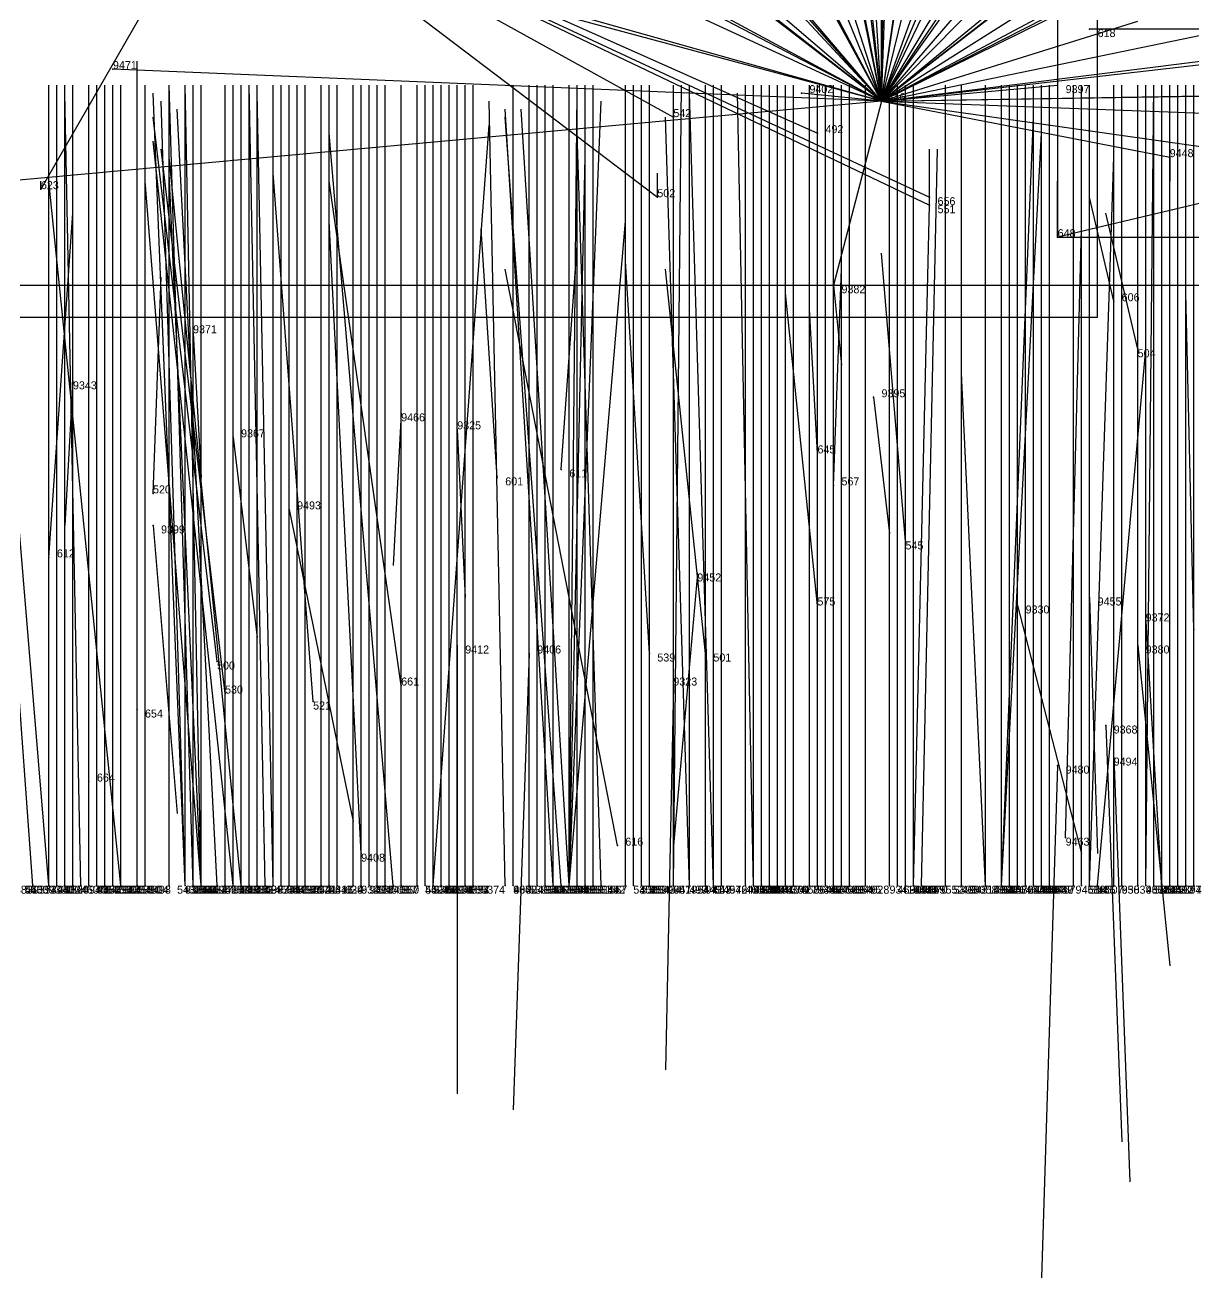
# Model space of a CAD drawing. Extents: x -0.07 to 1.1, y -0.07 to 1.1.
# Drawn here: x 0.587 to 0.733, y -0.049 to 0.1075 of the extents above; entities that cross this region are included whole.
import ezdxf

# ---------------------------------------------------------------- set-up
doc = ezdxf.new("R2010")
doc.units = 0
for name, color, linetype in [('Clients', 3, 'CONTINUOUS'), ('Facilities', 3, 'CONTINUOUS'), ('Facilities_lines', 3, 'CONTINUOUS'), ('Min_max_boxes', 1, 'CONTINUOUS'), ('Normals', 1, 'CONTINUOUS'), ('Source_points', 5, 'CONTINUOUS'), ('Text', 3, 'CONTINUOUS')]:
    doc.layers.add(name, color=color, linetype=linetype)

msp = doc.modelspace()

# ---------------------------------------------------------------- linework, layer by layer
at = {"layer": 'Clients', "color": 5}
for p in [(0.72, 0.107), (0.598, 0.102, 1), (0.684, 0.099, 1), (0.716, 0.1, 1), (0.668, 0.096), (0.686, 0.094), (0.73, 0.091, 1), (0.589, 0.087), (0.666, 0.086), (0.7, 0.086), (0.7, 0.085), (0.716, 0.081), (0.688, 0.075, 1)]:
    msp.add_point(p, dxfattribs=at)
at = {"layer": 'Facilities', "color": 3}
for p in [(0.694, 0.098, 1), (0.723, 0.073), (0.608, 0.069, 1), (0.726, 0.067), (0.593, 0.063, 1), (0.693, 0.061, 1), (0.634, 0.059, 1), (0.641, 0.057, 1), (0.613, 0.056, 1), (0.686, 0.054), (0.654, 0.052), (0.646, 0.051), (0.603, 0.049), (0.688, 0.05), (0.62, 0.047, 1), (0.603, 0.045, 1), (0.697, 0.043), (0.59, 0.041), (0.671, 0.039, 1), (0.72, 0.036, 1), (0.686, 0.035), (0.711, 0.035, 1), (0.727, 0.033, 1), (0.733, 0.032), (0.641, 0.03, 1), (0.726, 0.03, 1), (0.65, 0.029, 1), (0.665, 0.029), (0.672, 0.029), (0.611, 0.028), (0.612, 0.024), (0.634, 0.025), (0.668, 0.025, 1), (0.601, 0.022), (0.623, 0.023), (0.722, 0.02, 1), (0.723, 0.016, 1), (0.716, 0.015, 1), (0.595, 0.013), (0.661, 0.005), (0.717, 0.006, 1), (0.629, 0.004, 1), (0.588, 0, 0.945), (0.59, 0, 0.89), (0.59, 0, 0.986), (0.591, 0, 0.387), (0.591, 0, 0.477), (0.592, 0, 0.486), (0.592, 0, 0.878), (0.593, 0, 0.261), (0.594, 0, 0.925), (0.595, 0, 0.875), (0.596, 0, 0.315), (0.596, 0, 0.67), (0.597, 0, 0.283), (0.597, 0, 0.55), (0.597, 0, 0.903), (0.598, 0, 0.357), (0.598, 0, 0.876), (0.599, 0, 0.691), (0.599, 0, 0.825), (0.599, 0, 0.973), (0.601, 0, 0.704), (0.602, 0, 0.126), (0.602, 0, 0.456), (0.605, 0, 0.591), (0.607, 0, 0.059), (0.607, 0, 0.517), (0.607, 0, 0.925), (0.608, 0, 0.089), (0.608, 0, 0.331), (0.608, 0, 0.512), (0.609, 0), (0.609, 0, 0.081), (0.609, 0, 0.344), (0.609, 0, 0.979), (0.611, 0, 0.045), (0.612, 0, 0.162), (0.612, 0, 0.47), (0.612, 0, 0.84), (0.613, 0, 0.97), (0.613, 0, 0.855), (0.614, 0, 0.005), (0.614, 0, 0.122), (0.614, 0, 0.675), (0.615, 0, 0.6), (0.615, 0, 0.552), (0.616, 0, 0.123), (0.616, 0, 0.59), (0.616, 0, 0.706), (0.617, 0, 0.084), (0.618, 0, 0.082), (0.618, 0, 0.716), (0.619, 0, 0.197), (0.62, 0, 0.265), (0.621, 0, 0.702), (0.622, 0, 0.101), (0.622, 0, 0.108), (0.622, 0, 0.344), (0.622, 0, 0.686), (0.624, 0, 0.404), (0.625, 0, 0.538), (0.625, 0, 0.844), (0.626, 0, 0.248), (0.626, 0, 0.239), (0.628, 0, 0.222), (0.628, 0, 0.91), (0.629, 0, 0.851), (0.63, 0, 0.203), (0.63, 0, 0.822), (0.631, 0, 0.266), (0.632, 0, 0.489), (0.633, 0, 0.024), (0.634, 0, 0.104), (0.636, 0, 0.348), (0.637, 0, 0.241), (0.637, 0, 0.593), (0.637, 0, 0.647), (0.638, 0, 0.689), (0.638, 0, 0.95), (0.639, 0, 0.263), (0.64, 0, 0.35), (0.64, 0, 0.798), (0.641, 0, 0.861), (0.642, 0, 0.356), (0.642, 0, 0.414), (0.642, 0, 0.983), (0.643, 0, 0.549), (0.647, 0, 0.068), (0.648, 0, 0.472), (0.648, 0, 0.814), (0.65, 0, 0.354), (0.65, 0, 0.652), (0.651, 0, 0.502), (0.651, 0, 0.782), (0.652, 0, 0.895), (0.653, 0, 0.071), (0.653, 0, 0.343), (0.653, 0, 0.58), (0.654, 0, 0.037), (0.655, 0, 0.068), (0.655, 0, 0.438), (0.655, 0, 0.987), (0.655, 0, 0.921), (0.655, 0, 0.938), (0.655, 0, 0.965), (0.656, 0, 0.612), (0.657, 0, 0.748), (0.658, 0, 0.127), (0.658, 0, 0.23), (0.658, 0, 0.565), (0.659, 0, 0.033), (0.662, 0, 0.689), (0.663, 0, 0.553), (0.664, 0, 0.429), (0.664, 0, 0.638), (0.665, 0, 0.692), (0.665, 0, 0.598), (0.668, 0, 0.13), (0.668, 0, 0.922), (0.67, 0, 0.042), (0.67, 0, 0.124), (0.67, 0, 0.613), (0.672, 0, 0.878), (0.673, 0, 0.089), (0.673, 0, 0.191), (0.674, 0, 0.195), (0.674, 0, 0.85), (0.677, 0, 0.322), (0.677, 0, 0.583), (0.678, 0, 0.497), (0.678, 0, 0.749), (0.678, 0, 0.934), (0.678, 0, 0.804), (0.679, 0, 0.212), (0.679, 0, 0.52), (0.679, 0, 0.81), (0.68, 0, 0.489), (0.681, 0, 0.852), (0.682, 0, 0.508), (0.683, 0, 0.144), (0.683, 0, 0.408), (0.683, 0, 0.608), (0.685, 0, 0.741), (0.685, 0, 0.821), (0.686, 0, 0.421), (0.686, 0, 0.679), (0.687, 0, 0.363), (0.688, 0, 0.357), (0.688, 0, 0.753), (0.689, 0, 0.484), (0.689, 0, 0.274), (0.69, 0, 0.863), (0.692, 0, 0.298), (0.695, 0, 0.811), (0.696, 0, 0.442), (0.696, 0, 0.267), (0.697, 0, 0.227), (0.697, 0, 0.617), (0.698, 0, 0.196), (0.698, 0, 0.346), (0.698, 0, 0.502), (0.698, 0, 0.518), (0.698, 0, 0.991), (0.698, 0, 0.854), (0.699, 0, 0.044), (0.702, 0, 0.168), (0.702, 0, 0.64), (0.704, 0, 0.255), (0.704, 0, 0.307), (0.704, 0, 0.852), (0.707, 0, 0.006), (0.707, 0, 0.498), (0.707, 0, 0.586), (0.707, 0, 0.664), (0.709, 0, 0.682), (0.709, 0, 0.955), (0.709, 0, 0.966), (0.71, 0, 0.379), (0.71, 0, 0.694), (0.711, 0, 0.408), (0.712, 0, 0.414), (0.712, 0, 0.262), (0.712, 0, 0.351), (0.712, 0, 0.611), (0.713, 0, 0.125), (0.713, 0, 0.809), (0.714, 0, 0.461), (0.715, 0, 0.316), (0.715, 0, 0.445), (0.715, 0, 0.591), (0.718, 0, 0.471), (0.719, 0, 0.274), (0.72, 0, 0.163), (0.72, 0, 0.044), (0.721, 0, 0.003), (0.723, 0, 0.758), (0.724, 0, 0.15), (0.726, 0, 0.467), (0.727, 0, 0.332), (0.727, 0, 0.394), (0.727, 0, 0.52), (0.727, 0, 0.914), (0.728, 0, 0.469), (0.729, 0, 0.406), (0.73, 0, 0.859), (0.731, 0, 0.516), (0.731, 0, 0.65), (0.732, 0, 0.534), (0.732, 0, 0.629), (0.733, 0, 0.264), (0.733, 0, 0.362)]:
    msp.add_point(p, dxfattribs=at)
at = {"layer": 'Facilities_lines', "color": 3}
for p, q in [((0.694, 0.098, 1), (0.675, 0.276, 1)), ((0.694, 0.098, 1), (0.697, 0.273, 1)), ((0.694, 0.098, 1), (0.66, 0.261, 1)), ((0.694, 0.098, 1), (0.678, 0.247, 1)), ((0.694, 0.098, 1), (0.716, 0.245, 1)), ((0.694, 0.098, 1), (0.616, 0.244, 1)), ((0.694, 0.098, 1), (0.62, 0.237, 1)), ((0.694, 0.098, 1), (0.667, 0.236, 1)), ((0.694, 0.098, 1), (0.576, 0.232, 1)), ((0.694, 0.098, 1), (0.686, 0.231, 1)), ((0.694, 0.098, 1), (0.733, 0.206, 1)), ((0.694, 0.098, 1), (0.66, 0.204, 1)), ((0.694, 0.098, 1), (0.719, 0.201, 1)), ((0.694, 0.098, 1), (0.736, 0.198, 1)), ((0.694, 0.098, 1), (0.674, 0.197, 1)), ((0.694, 0.098, 1), (0.643, 0.195, 1)), ((0.694, 0.098, 1), (0.642, 0.194, 1)), ((0.694, 0.098, 1), (0.708, 0.194, 1)), ((0.694, 0.098, 1), (0.575, 0.191, 1)), ((0.694, 0.098, 1), (0.694, 0.192, 1)), ((0.694, 0.098, 1), (0.619, 0.186, 1)), ((0.694, 0.098, 1), (0.683, 0.186, 1)), ((0.694, 0.098, 1), (0.736, 0.185, 1)), ((0.694, 0.098, 1), (0.756, 0.185, 1)), ((0.694, 0.098, 1), (0.582, 0.184, 1)), ((0.694, 0.098, 1), (0.597, 0.181, 1)), ((0.694, 0.098, 1), (0.665, 0.169, 1)), ((0.694, 0.098, 1), (0.755, 0.169, 1)), ((0.694, 0.098, 1), (0.741, 0.168, 1)), ((0.694, 0.098, 1), (0.658, 0.164, 1)), ((0.694, 0.098, 1), (0.758, 0.163, 1)), ((0.694, 0.098, 1), (0.789, 0.158, 1)), ((0.694, 0.098, 1), (0.812, 0.158, 1)), ((0.694, 0.098, 1), (0.766, 0.157, 1)), ((0.694, 0.098, 1), (0.727, 0.153, 1)), ((0.694, 0.098, 1), (0.588, 0.147, 1)), ((0.694, 0.098, 1), (0.602, 0.146, 1)), ((0.694, 0.098, 1), (0.756, 0.146, 1)), ((0.694, 0.098, 1), (0.775, 0.138, 1)), ((0.694, 0.098, 1), (0.56, 0.134, 1)), ((0.612, 0.127), (0.589, 0.087)), ((0.612, 0.127), (0.666, 0.086)), ((0.612, 0.127), (0.686, 0.094)), ((0.612, 0.127), (0.668, 0.096)), ((0.612, 0.127), (0.7, 0.085)), ((0.612, 0.127), (0.7, 0.086)), ((0.694, 0.098, 1), (0.695, 0.127, 1)), ((0.694, 0.098, 1), (0.642, 0.126, 1)), ((0.694, 0.098, 1), (0.668, 0.126, 1)), ((0.694, 0.098, 1), (0.609, 0.122, 1)), ((0.694, 0.098, 1), (0.721, 0.119, 1)), ((0.694, 0.098, 1), (0.786, 0.117, 1)), ((0.694, 0.098, 1), (0.724, 0.114, 1)), ((0.694, 0.098, 1), (0.726, 0.108, 1)), ((0.825, 0.107), (0.716, 0.081)), ((0.825, 0.107), (0.72, 0.107)), ((0.694, 0.098, 1), (0.758, 0.106, 1)), ((0.694, 0.098, 1), (0.764, 0.106, 1)), ((0.694, 0.098, 1), (0.598, 0.102, 1)), ((0.694, 0.098, 1), (0.684, 0.099, 1)), ((0.694, 0.098, 1), (0.716, 0.1, 1)), ((0.694, 0.098, 1), (0.76, 0.099, 1)), ((0.694, 0.098, 1), (0.753, 0.099, 1)), ((0.694, 0.098, 1), (0.541, 0.084, 1)), ((0.694, 0.098, 1), (0.688, 0.075, 1)), ((0.694, 0.098, 1), (0.774, 0.095, 1)), ((0.694, 0.098, 1), (0.856, 0.075, 1)), ((0.694, 0.098, 1), (0.73, 0.091, 1))]:
    msp.add_line(p, q, dxfattribs=at)
at = {"layer": 'Min_max_boxes', "color": 1}
for p, q in [((0.721, 0.071), (0.721, 0.294)), ((0.721, 0.071), (0.721, 0.294)), ((0.716, 0.256), (0.716, 0.081)), ((0.716, 0.256), (0.716, 0.081)), ((0.716, 0.081), (0.92, 0.081)), ((0.716, 0.081), (0.92, 0.081)), ((0.716, 0.081), (0.716, 0.081)), ((0.541, 0.075, 1), (0.856, 0.075, 1)), ((0.541, 0.075, 1), (0.856, 0.075, 1)), ((0.466, 0.071), (0.721, 0.071)), ((0.466, 0.071), (0.721, 0.071)), ((0.721, 0.071), (0.721, 0.071))]:
    msp.add_line(p, q, dxfattribs=at)
at = {"layer": 'Normals', "color": 1}
for p, q in [((0.72, 0.107), (0.72, 0.107, 0.1)), ((0.598, 0.102, 1), (0.598, 0.102, 1.1)), ((0.601, 0.022), (0.601, 0.103, 0.058)), ((0.59, 0, 0.89), (0.59, 0.1, 0.89)), ((0.591, 0, 0.387), (0.591, 0.1, 0.387)), ((0.591, 0, 0.477), (0.591, 0.1, 0.477)), ((0.592, 0, 0.486), (0.592, 0.1, 0.486)), ((0.592, 0, 0.878), (0.592, 0.1, 0.878)), ((0.594, 0, 0.925), (0.592, 0.099, 0.911)), ((0.593, 0, 0.261), (0.593, 0.1, 0.261)), ((0.595, 0, 0.875), (0.595, 0.1, 0.875)), ((0.595, 0.013), (0.595, 0.099, 0.051)), ((0.596, 0, 0.315), (0.596, 0.1, 0.315)), ((0.596, 0, 0.67), (0.596, 0.1, 0.67)), ((0.597, 0, 0.283), (0.597, 0.1, 0.283)), ((0.597, 0, 0.55), (0.597, 0.1, 0.55)), ((0.597, 0, 0.903), (0.597, 0.1, 0.903)), ((0.598, 0, 0.357), (0.598, 0.1, 0.357)), ((0.598, 0, 0.876), (0.598, 0.1, 0.876)), ((0.599, 0, 0.691), (0.599, 0.1, 0.691)), ((0.599, 0, 0.825), (0.599, 0.1, 0.825)), ((0.601, 0, 0.704), (0.601, 0.1, 0.704)), ((0.602, 0, 0.126), (0.602, 0.1, 0.126)), ((0.602, 0, 0.456), (0.602, 0.1, 0.456)), ((0.607, 0, 0.925), (0.603, 0.099, 0.909)), ((0.608, 0, 0.089), (0.605, 0.1, 0.097)), ((0.605, 0, 0.591), (0.605, 0.1, 0.591)), ((0.609, 0, 0.081), (0.607, 0.1, 0.089)), ((0.607, 0, 0.517), (0.607, 0.1, 0.517)), ((0.608, 0, 0.331), (0.608, 0.1, 0.331)), ((0.608, 0, 0.512), (0.608, 0.1, 0.512)), ((0.609, 0, 0.344), (0.609, 0.1, 0.344)), ((0.612, 0, 0.162), (0.612, 0.1, 0.162)), ((0.612, 0, 0.47), (0.612, 0.1, 0.47)), ((0.612, 0, 0.84), (0.612, 0.1, 0.84)), ((0.613, 0, 0.855), (0.613, 0.1, 0.855)), ((0.614, 0, 0.122), (0.614, 0.1, 0.122)), ((0.614, 0, 0.675), (0.614, 0.1, 0.675)), ((0.617, 0, 0.084), (0.615, 0.1, 0.093)), ((0.615, 0, 0.6), (0.615, 0.1, 0.6)), ((0.615, 0, 0.552), (0.615, 0.1, 0.552)), ((0.616, 0, 0.123), (0.616, 0.1, 0.123)), ((0.616, 0, 0.59), (0.616, 0.1, 0.59)), ((0.616, 0, 0.706), (0.616, 0.1, 0.706)), ((0.618, 0, 0.082), (0.616, 0.099, 0.091)), ((0.618, 0, 0.716), (0.618, 0.1, 0.716)), ((0.619, 0, 0.197), (0.619, 0.1, 0.197)), ((0.62, 0, 0.265), (0.62, 0.1, 0.265)), ((0.621, 0, 0.702), (0.621, 0.1, 0.702)), ((0.622, 0, 0.101), (0.622, 0.1, 0.101)), ((0.622, 0, 0.108), (0.622, 0.1, 0.108)), ((0.622, 0, 0.344), (0.622, 0.1, 0.344)), ((0.622, 0, 0.686), (0.622, 0.1, 0.686)), ((0.624, 0, 0.404), (0.624, 0.1, 0.404)), ((0.625, 0, 0.538), (0.625, 0.1, 0.538)), ((0.625, 0, 0.844), (0.625, 0.1, 0.844)), ((0.626, 0, 0.248), (0.626, 0.1, 0.248)), ((0.626, 0, 0.239), (0.626, 0.1, 0.239)), ((0.628, 0, 0.222), (0.628, 0.1, 0.222)), ((0.628, 0, 0.91), (0.628, 0.1, 0.901)), ((0.629, 0, 0.851), (0.629, 0.1, 0.851)), ((0.63, 0, 0.203), (0.63, 0.1, 0.203)), ((0.63, 0, 0.822), (0.63, 0.1, 0.822)), ((0.631, 0, 0.266), (0.631, 0.1, 0.266)), ((0.632, 0, 0.489), (0.632, 0.1, 0.489)), ((0.634, 0, 0.104), (0.634, 0.1, 0.104)), ((0.636, 0, 0.348), (0.636, 0.1, 0.348)), ((0.637, 0, 0.241), (0.637, 0.1, 0.241)), ((0.637, 0, 0.593), (0.637, 0.1, 0.593)), ((0.637, 0, 0.647), (0.637, 0.1, 0.647)), ((0.638, 0, 0.689), (0.638, 0.1, 0.689)), ((0.639, 0, 0.263), (0.639, 0.1, 0.263)), ((0.64, 0, 0.35), (0.64, 0.1, 0.35)), ((0.64, 0, 0.798), (0.64, 0.1, 0.798)), ((0.641, 0, 0.861), (0.641, 0.1, 0.861)), ((0.642, 0, 0.356), (0.642, 0.1, 0.356)), ((0.642, 0, 0.414), (0.642, 0.1, 0.414)), ((0.643, 0, 0.549), (0.643, 0.1, 0.549)), ((0.648, 0, 0.472), (0.648, 0.1, 0.472)), ((0.648, 0, 0.814), (0.648, 0.1, 0.814)), ((0.65, 0, 0.354), (0.65, 0.1, 0.354)), ((0.65, 0, 0.652), (0.65, 0.1, 0.652)), ((0.651, 0, 0.502), (0.651, 0.1, 0.502)), ((0.651, 0, 0.782), (0.651, 0.1, 0.782)), ((0.652, 0, 0.895), (0.652, 0.1, 0.895)), ((0.653, 0, 0.343), (0.653, 0.1, 0.343)), ((0.653, 0, 0.58), (0.653, 0.1, 0.58)), ((0.655, 0, 0.438), (0.655, 0.1, 0.438)), ((0.655, 0, 0.921), (0.656, 0.099, 0.908)), ((0.656, 0, 0.612), (0.656, 0.1, 0.612)), ((0.657, 0, 0.748), (0.657, 0.1, 0.748)), ((0.658, 0, 0.127), (0.658, 0.1, 0.127)), ((0.658, 0, 0.23), (0.658, 0.1, 0.23)), ((0.658, 0, 0.565), (0.658, 0.1, 0.565)), ((0.662, 0, 0.689), (0.662, 0.1, 0.689)), ((0.663, 0, 0.553), (0.663, 0.1, 0.553)), ((0.664, 0, 0.429), (0.664, 0.1, 0.429)), ((0.664, 0, 0.638), (0.664, 0.1, 0.638)), ((0.665, 0, 0.692), (0.665, 0.1, 0.692)), ((0.665, 0, 0.598), (0.665, 0.1, 0.598)), ((0.668, 0, 0.13), (0.668, 0.1, 0.13)), ((0.668, 0, 0.922), (0.669, 0.1, 0.914)), ((0.67, 0, 0.124), (0.67, 0.1, 0.124)), ((0.67, 0, 0.613), (0.67, 0.1, 0.613)), ((0.673, 0, 0.089), (0.67, 0.099, 0.101)), ((0.672, 0, 0.878), (0.672, 0.1, 0.878)), ((0.673, 0, 0.191), (0.673, 0.1, 0.191)), ((0.674, 0, 0.195), (0.674, 0.1, 0.195)), ((0.674, 0, 0.85), (0.674, 0.1, 0.85)), ((0.678, 0, 0.934), (0.676, 0.099, 0.92)), ((0.677, 0, 0.322), (0.677, 0.1, 0.322)), ((0.677, 0, 0.583), (0.677, 0.1, 0.583)), ((0.678, 0, 0.497), (0.678, 0.1, 0.497)), ((0.678, 0, 0.749), (0.678, 0.1, 0.749)), ((0.678, 0, 0.804), (0.678, 0.1, 0.804)), ((0.679, 0, 0.212), (0.679, 0.1, 0.212)), ((0.679, 0, 0.52), (0.679, 0.1, 0.52)), ((0.679, 0, 0.81), (0.679, 0.1, 0.81)), ((0.68, 0, 0.489), (0.68, 0.1, 0.489)), ((0.681, 0, 0.852), (0.681, 0.1, 0.852)), ((0.682, 0, 0.508), (0.682, 0.1, 0.508)), ((0.683, 0, 0.144), (0.683, 0.1, 0.144)), ((0.683, 0, 0.408), (0.683, 0.1, 0.408)), ((0.683, 0, 0.608), (0.683, 0.1, 0.608)), ((0.684, 0.099, 1), (0.684, 0.099, 1.1)), ((0.685, 0, 0.741), (0.685, 0.1, 0.741)), ((0.685, 0, 0.821), (0.685, 0.1, 0.821)), ((0.686, 0, 0.421), (0.686, 0.1, 0.421)), ((0.686, 0, 0.679), (0.686, 0.1, 0.679)), ((0.687, 0, 0.363), (0.687, 0.1, 0.363)), ((0.688, 0, 0.357), (0.688, 0.1, 0.357)), ((0.688, 0, 0.753), (0.688, 0.1, 0.753)), ((0.689, 0, 0.484), (0.689, 0.1, 0.484)), ((0.689, 0, 0.274), (0.689, 0.1, 0.274)), ((0.69, 0, 0.863), (0.69, 0.1, 0.863)), ((0.692, 0, 0.298), (0.692, 0.1, 0.298)), ((0.695, 0, 0.811), (0.695, 0.1, 0.811)), ((0.696, 0, 0.442), (0.696, 0.1, 0.442)), ((0.696, 0, 0.267), (0.696, 0.1, 0.267)), ((0.697, 0, 0.227), (0.697, 0.1, 0.227)), ((0.697, 0, 0.617), (0.697, 0.1, 0.617)), ((0.698, 0, 0.196), (0.698, 0.1, 0.196)), ((0.698, 0, 0.346), (0.698, 0.1, 0.346)), ((0.698, 0, 0.502), (0.698, 0.1, 0.502)), ((0.698, 0, 0.518), (0.698, 0.1, 0.518)), ((0.698, 0, 0.854), (0.698, 0.1, 0.854)), ((0.702, 0, 0.168), (0.702, 0.1, 0.168)), ((0.702, 0, 0.64), (0.702, 0.1, 0.64)), ((0.704, 0, 0.255), (0.704, 0.1, 0.255)), ((0.704, 0, 0.307), (0.704, 0.1, 0.307)), ((0.704, 0, 0.852), (0.704, 0.1, 0.852)), ((0.707, 0, 0.498), (0.707, 0.1, 0.498)), ((0.707, 0, 0.586), (0.707, 0.1, 0.586)), ((0.707, 0, 0.664), (0.707, 0.1, 0.664)), ((0.709, 0, 0.682), (0.709, 0.1, 0.682)), ((0.71, 0, 0.379), (0.71, 0.1, 0.379)), ((0.71, 0, 0.694), (0.71, 0.1, 0.694)), ((0.711, 0, 0.408), (0.711, 0.1, 0.408)), ((0.712, 0, 0.414), (0.712, 0.1, 0.414)), ((0.712, 0, 0.262), (0.712, 0.1, 0.262)), ((0.712, 0, 0.351), (0.712, 0.1, 0.351)), ((0.712, 0, 0.611), (0.712, 0.1, 0.611)), ((0.713, 0, 0.125), (0.713, 0.1, 0.125)), ((0.713, 0, 0.809), (0.713, 0.1, 0.809)), ((0.714, 0, 0.461), (0.714, 0.1, 0.461)), ((0.715, 0, 0.316), (0.715, 0.1, 0.316)), ((0.715, 0, 0.445), (0.715, 0.1, 0.445)), ((0.715, 0, 0.591), (0.715, 0.1, 0.591)), ((0.716, 0.1, 1), (0.716, 0.1, 1.1)), ((0.718, 0, 0.471), (0.718, 0.1, 0.471)), ((0.719, 0, 0.274), (0.719, 0.1, 0.274)), ((0.72, 0, 0.163), (0.72, 0.1, 0.163)), ((0.723, 0, 0.758), (0.723, 0.1, 0.758)), ((0.724, 0, 0.15), (0.724, 0.1, 0.15)), ((0.726, 0, 0.467), (0.726, 0.1, 0.467)), ((0.727, 0, 0.332), (0.727, 0.1, 0.332)), ((0.727, 0, 0.394), (0.727, 0.1, 0.394)), ((0.727, 0, 0.52), (0.727, 0.1, 0.52)), ((0.727, 0, 0.914), (0.728, 0.1, 0.905)), ((0.728, 0, 0.469), (0.728, 0.1, 0.469)), ((0.729, 0, 0.406), (0.729, 0.1, 0.406)), ((0.73, 0, 0.859), (0.73, 0.1, 0.859)), ((0.731, 0, 0.516), (0.731, 0.1, 0.516)), ((0.731, 0, 0.65), (0.731, 0.1, 0.65)), ((0.732, 0, 0.534), (0.732, 0.1, 0.534)), ((0.732, 0, 0.629), (0.732, 0.1, 0.629)), ((0.733, 0, 0.264), (0.733, 0.1, 0.264)), ((0.733, 0, 0.362), (0.733, 0.1, 0.362)), ((0.607, 0, 0.059), (0.604, 0.098, 0.076)), ((0.647, 0, 0.068), (0.645, 0.098, 0.086)), ((0.655, 0, 0.938), (0.659, 0.098, 0.918)), ((0.694, 0.098, 1), (0.694, 0.098, 1.1)), ((0.588, 0, 0.945), (0.581, 0.096, 0.918)), ((0.611, 0.028), (0.603, 0.096, 0.073)), ((0.611, 0, 0.045), (0.606, 0.097, 0.068)), ((0.653, 0, 0.071), (0.647, 0.097, 0.093)), ((0.654, 0, 0.037), (0.647, 0.096, 0.065)), ((0.655, 0, 0.068), (0.649, 0.097, 0.089)), ((0.67, 0, 0.042), (0.667, 0.096, 0.071)), ((0.668, 0.096), (0.668, 0.096, 0.1)), ((0.709, 0, 0.955), (0.713, 0.096, 0.927)), ((0.633, 0, 0.024), (0.625, 0.094, 0.057)), ((0.638, 0, 0.95), (0.645, 0.095, 0.918)), ((0.659, 0, 0.033), (0.656, 0.094, 0.067)), ((0.686, 0.094), (0.686, 0.094, 0.1)), ((0.709, 0, 0.966), (0.714, 0.094, 0.932)), ((0.613, 0, 0.97), (0.603, 0.093, 0.934)), ((0.612, 0.024), (0.604, 0.092, 0.073)), ((0.614, 0, 0.005), (0.605, 0.091, 0.046)), ((0.655, 0, 0.965), (0.657, 0.091, 0.923)), ((0.699, 0, 0.044), (0.701, 0.092, 0.084)), ((0.7, 0.086), (0.7, 0.092, 0.1)), ((0.7, 0.085), (0.7, 0.091, 0.1)), ((0.72, 0, 0.044), (0.723, 0.091, 0.085)), ((0.73, 0.091, 1), (0.73, 0.088, 1.1)), ((0.589, 0.087), (0.589, 0.088, 0.1)), ((0.599, 0, 0.973), (0.59, 0.088, 0.926)), ((0.609, 0, 0.979), (0.602, 0.088, 0.931)), ((0.609, 0), (0.605, 0.089, 0.045)), ((0.623, 0.023), (0.618, 0.089, 0.075)), ((0.634, 0.025), (0.625, 0.088, 0.077)), ((0.666, 0.086), (0.666, 0.089, 0.1)), ((0.716, 0.081), (0.716, 0.088, 0.1)), ((0.642, 0, 0.983), (0.642, 0.086, 0.931)), ((0.698, 0, 0.991), (0.7, 0.085, 0.938)), ((0.723, 0.073), (0.72, 0.086, 0.099)), ((0.59, 0, 0.986), (0.583, 0.084, 0.933)), ((0.59, 0.041), (0.593, 0.084, 0.091)), ((0.629, 0.004, 1), (0.625, 0.083, 0.939)), ((0.655, 0, 0.987), (0.662, 0.083, 0.932)), ((0.726, 0.067), (0.722, 0.084, 0.098)), ((0.646, 0.051), (0.644, 0.082, 0.095)), ((0.717, 0.006, 1), (0.719, 0.082, 0.936)), ((0.654, 0.052), (0.656, 0.08, 0.096)), ((0.697, 0.043), (0.694, 0.079, 0.093)), ((0.661, 0.005), (0.647, 0.077, 0.068)), ((0.665, 0.029), (0.662, 0.078, 0.087)), ((0.672, 0.029), (0.667, 0.077, 0.087)), ((0.688, 0.05), (0.689, 0.077, 0.096)), ((0.603, 0.049), (0.604, 0.076, 0.096)), ((0.686, 0.035), (0.682, 0.074, 0.092)), ((0.688, 0.075, 1), (0.689, 0.065, 1.1)), ((0.733, 0.032), (0.732, 0.074, 0.091)), ((0.686, 0.054), (0.685, 0.072, 0.098)), ((0.608, 0.069, 1), (0.609, 0.051, 1.098)), ((0.721, 0, 0.003), (0.727, 0.067, 0.077)), ((0.593, 0.063, 1), (0.592, 0.045, 1.098)), ((0.707, 0, 0.006), (0.704, 0.064, 0.083)), ((0.693, 0.061, 1), (0.695, 0.044, 1.099)), ((0.634, 0.059, 1), (0.633, 0.04, 1.098)), ((0.641, 0.057, 1), (0.642, 0.036, 1.098)), ((0.613, 0.056, 1), (0.616, 0.031, 1.097)), ((0.62, 0.047, 1), (0.628, 0.008, 1.091)), ((0.603, 0.045, 1), (0.606, 0.009, 1.093)), ((0.671, 0.039, 1), (0.668, 0.005, 1.094)), ((0.72, 0.036, 1), (0.721, 0.004, 1.095)), ((0.711, 0.035, 1), (0.719, 0.004, 1.095)), ((0.727, 0.033, 1), (0.729, -0.001, 1.094)), ((0.641, 0.03, 1), (0.641, -0.026, 1.083)), ((0.726, 0.03, 1), (0.73, -0.01, 1.091)), ((0.65, 0.029, 1), (0.648, -0.028, 1.082)), ((0.668, 0.025, 1), (0.667, -0.023, 1.088)), ((0.722, 0.02, 1), (0.724, -0.032, 1.085)), ((0.723, 0.016, 1), (0.725, -0.037, 1.085)), ((0.716, 0.015, 1), (0.714, -0.049, 1.077))]:
    msp.add_line(p, q, dxfattribs=at)
at = {"layer": 'Source_points', "color": 5}
for p in [(0.72, 0.107), (0.598, 0.102, 1), (0.684, 0.099, 1), (0.716, 0.1, 1), (0.694, 0.098, 1), (0.668, 0.096), (0.686, 0.094), (0.73, 0.091, 1), (0.589, 0.087), (0.666, 0.086), (0.7, 0.086), (0.7, 0.085), (0.716, 0.081), (0.688, 0.075, 1), (0.723, 0.073), (0.608, 0.069, 1), (0.726, 0.067), (0.593, 0.063, 1), (0.693, 0.061, 1), (0.634, 0.059, 1), (0.641, 0.057, 1), (0.613, 0.056, 1), (0.686, 0.054), (0.654, 0.052), (0.646, 0.051), (0.603, 0.049), (0.688, 0.05), (0.62, 0.047, 1), (0.603, 0.045, 1), (0.697, 0.043), (0.59, 0.041), (0.671, 0.039, 1), (0.72, 0.036, 1), (0.686, 0.035), (0.711, 0.035, 1), (0.727, 0.033, 1), (0.733, 0.032), (0.641, 0.03, 1), (0.726, 0.03, 1), (0.65, 0.029, 1), (0.665, 0.029), (0.672, 0.029), (0.611, 0.028), (0.612, 0.024), (0.634, 0.025), (0.668, 0.025, 1), (0.601, 0.022), (0.623, 0.023), (0.722, 0.02, 1), (0.723, 0.016, 1), (0.716, 0.015, 1), (0.595, 0.013), (0.661, 0.005), (0.717, 0.006, 1), (0.629, 0.004, 1), (0.588, 0, 0.945), (0.59, 0, 0.89), (0.59, 0, 0.986), (0.591, 0, 0.387), (0.591, 0, 0.477), (0.592, 0, 0.486), (0.592, 0, 0.878), (0.593, 0, 0.261), (0.594, 0, 0.925), (0.595, 0, 0.875), (0.596, 0, 0.315), (0.596, 0, 0.67), (0.597, 0, 0.283), (0.597, 0, 0.55), (0.597, 0, 0.903), (0.598, 0, 0.357), (0.598, 0, 0.876), (0.599, 0, 0.691), (0.599, 0, 0.825), (0.599, 0, 0.973), (0.601, 0, 0.704), (0.602, 0, 0.126), (0.602, 0, 0.456), (0.605, 0, 0.591), (0.607, 0, 0.059), (0.607, 0, 0.517), (0.607, 0, 0.925), (0.608, 0, 0.089), (0.608, 0, 0.331), (0.608, 0, 0.512), (0.609, 0), (0.609, 0, 0.081), (0.609, 0, 0.344), (0.609, 0, 0.979), (0.611, 0, 0.045), (0.612, 0, 0.162), (0.612, 0, 0.47), (0.612, 0, 0.84), (0.613, 0, 0.97), (0.613, 0, 0.855), (0.614, 0, 0.005), (0.614, 0, 0.122), (0.614, 0, 0.675), (0.615, 0, 0.6), (0.615, 0, 0.552), (0.616, 0, 0.123), (0.616, 0, 0.59), (0.616, 0, 0.706), (0.617, 0, 0.084), (0.618, 0, 0.082), (0.618, 0, 0.716), (0.619, 0, 0.197), (0.62, 0, 0.265), (0.621, 0, 0.702), (0.622, 0, 0.101), (0.622, 0, 0.108), (0.622, 0, 0.344), (0.622, 0, 0.686), (0.624, 0, 0.404), (0.625, 0, 0.538), (0.625, 0, 0.844), (0.626, 0, 0.248), (0.626, 0, 0.239), (0.628, 0, 0.222), (0.628, 0, 0.91), (0.629, 0, 0.851), (0.63, 0, 0.203), (0.63, 0, 0.822), (0.631, 0, 0.266), (0.632, 0, 0.489), (0.633, 0, 0.024), (0.634, 0, 0.104), (0.636, 0, 0.348), (0.637, 0, 0.241), (0.637, 0, 0.593), (0.637, 0, 0.647), (0.638, 0, 0.689), (0.638, 0, 0.95), (0.639, 0, 0.263), (0.64, 0, 0.35), (0.64, 0, 0.798), (0.641, 0, 0.861), (0.642, 0, 0.356), (0.642, 0, 0.414), (0.642, 0, 0.983), (0.643, 0, 0.549), (0.647, 0, 0.068), (0.648, 0, 0.472), (0.648, 0, 0.814), (0.65, 0, 0.354), (0.65, 0, 0.652), (0.651, 0, 0.502), (0.651, 0, 0.782), (0.652, 0, 0.895), (0.653, 0, 0.071), (0.653, 0, 0.343), (0.653, 0, 0.58), (0.654, 0, 0.037), (0.655, 0, 0.068), (0.655, 0, 0.438), (0.655, 0, 0.987), (0.655, 0, 0.921), (0.655, 0, 0.938), (0.655, 0, 0.965), (0.656, 0, 0.612), (0.657, 0, 0.748), (0.658, 0, 0.127), (0.658, 0, 0.23), (0.658, 0, 0.565), (0.659, 0, 0.033), (0.662, 0, 0.689), (0.663, 0, 0.553), (0.664, 0, 0.429), (0.664, 0, 0.638), (0.665, 0, 0.692), (0.665, 0, 0.598), (0.668, 0, 0.13), (0.668, 0, 0.922), (0.67, 0, 0.042), (0.67, 0, 0.124), (0.67, 0, 0.613), (0.672, 0, 0.878), (0.673, 0, 0.089), (0.673, 0, 0.191), (0.674, 0, 0.195), (0.674, 0, 0.85), (0.677, 0, 0.322), (0.677, 0, 0.583), (0.678, 0, 0.497), (0.678, 0, 0.749), (0.678, 0, 0.934), (0.678, 0, 0.804), (0.679, 0, 0.212), (0.679, 0, 0.52), (0.679, 0, 0.81), (0.68, 0, 0.489), (0.681, 0, 0.852), (0.682, 0, 0.508), (0.683, 0, 0.144), (0.683, 0, 0.408), (0.683, 0, 0.608), (0.685, 0, 0.741), (0.685, 0, 0.821), (0.686, 0, 0.421), (0.686, 0, 0.679), (0.687, 0, 0.363), (0.688, 0, 0.357), (0.688, 0, 0.753), (0.689, 0, 0.484), (0.689, 0, 0.274), (0.69, 0, 0.863), (0.692, 0, 0.298), (0.695, 0, 0.811), (0.696, 0, 0.442), (0.696, 0, 0.267), (0.697, 0, 0.227), (0.697, 0, 0.617), (0.698, 0, 0.196), (0.698, 0, 0.346), (0.698, 0, 0.502), (0.698, 0, 0.518), (0.698, 0, 0.991), (0.698, 0, 0.854), (0.699, 0, 0.044), (0.702, 0, 0.168), (0.702, 0, 0.64), (0.704, 0, 0.255), (0.704, 0, 0.307), (0.704, 0, 0.852), (0.707, 0, 0.006), (0.707, 0, 0.498), (0.707, 0, 0.586), (0.707, 0, 0.664), (0.709, 0, 0.682), (0.709, 0, 0.955), (0.709, 0, 0.966), (0.71, 0, 0.379), (0.71, 0, 0.694), (0.711, 0, 0.408), (0.712, 0, 0.414), (0.712, 0, 0.262), (0.712, 0, 0.351), (0.712, 0, 0.611), (0.713, 0, 0.125), (0.713, 0, 0.809), (0.714, 0, 0.461), (0.715, 0, 0.316), (0.715, 0, 0.445), (0.715, 0, 0.591), (0.718, 0, 0.471), (0.719, 0, 0.274), (0.72, 0, 0.163), (0.72, 0, 0.044), (0.721, 0, 0.003), (0.723, 0, 0.758), (0.724, 0, 0.15), (0.726, 0, 0.467), (0.727, 0, 0.332), (0.727, 0, 0.394), (0.727, 0, 0.52), (0.727, 0, 0.914), (0.728, 0, 0.469), (0.729, 0, 0.406), (0.73, 0, 0.859), (0.731, 0, 0.516), (0.731, 0, 0.65), (0.732, 0, 0.534), (0.732, 0, 0.629), (0.733, 0, 0.264), (0.733, 0, 0.362)]:
    msp.add_point(p, dxfattribs=at)

# ---------------------------------------------------------------- texts
at = {"layer": 'Text', "color": 3}
for s, p in [('618', (0.721, 0.106)), ('9471', (0.598, 0.102, 1)), ('9402', (0.685, 0.099, 1)), ('9446', (0.694, 0.098, 1)), ('9397', (0.717, 0.099, 1)), ('542', (0.668, 0.096)), ('492', (0.687, 0.094)), ('9448', (0.73, 0.091, 1)), ('623', (0.589, 0.087)), ('502', (0.666, 0.086)), ('551', (0.701, 0.084)), ('656', (0.701, 0.085)), ('648', (0.716, 0.081)), ('9382', (0.689, 0.074, 1)), ('606', (0.724, 0.073)), ('9371', (0.608, 0.069, 1)), ('504', (0.726, 0.066)), ('9343', (0.593, 0.062, 1)), ('9395', (0.694, 0.061, 1)), ('9466', (0.634, 0.058, 1)), ('9325', (0.641, 0.057, 1)), ('9367', (0.614, 0.056, 1)), ('645', (0.686, 0.054)), ('611', (0.655, 0.051)), ('601', (0.647, 0.05)), ('567', (0.689, 0.05)), ('520', (0.603, 0.049)), ('9493', (0.621, 0.047, 1)), ('9399', (0.604, 0.044, 1)), ('545', (0.697, 0.042)), ('612', (0.591, 0.041)), ('9452', (0.671, 0.038, 1)), ('575', (0.686, 0.035)), ('9455', (0.721, 0.035, 1)), ('9330', (0.712, 0.034, 1)), ('9372', (0.727, 0.033, 1)), ('9412', (0.642, 0.029, 1)), ('9406', (0.651, 0.029, 1)), ('9380', (0.727, 0.029, 1)), ('539', (0.666, 0.028)), ('501', (0.673, 0.028)), ('500', (0.611, 0.027)), ('661', (0.634, 0.025)), ('9323', (0.668, 0.025, 1)), ('530', (0.612, 0.024)), ('654', (0.602, 0.021)), ('521', (0.623, 0.022)), ('9368', (0.723, 0.019, 1)), ('9494', (0.723, 0.015, 1)), ('9480', (0.717, 0.014, 1)), ('664', (0.596, 0.013)), ('616', (0.662, 0.005)), ('9463', (0.717, 0.005, 1)), ('9408', (0.629, 0.003, 1)), ('5383', (0.585, -0.001, 0.535)), ('4650', (0.587, -0.001, 0.293)), ('573', (0.587, -0.001, 0.037)), ('5403', (0.587, -0.001, 0.599)), ('9373', (0.588, -0.001, 0.758)), ('9394', (0.588, -0.001, 0.945)), ('9390', (0.59, -0.001, 0.89)), ('4632', (0.591, -0.001, 0.477)), ('9403', (0.591, -0.001, 0.986)), ('4596', (0.592, -0.001, 0.387)), ('4620', (0.592, -0.001, 0.486)), ('9364', (0.592, -0.001, 0.878)), ('4607', (0.594, -0.001, 0.261)), ('9405', (0.595, -0.001, 0.925)), ('4662', (0.596, -0.001, 0.315)), ('5430', (0.596, -0.001, 0.67)), ('9357', (0.596, -0.001, 0.875)), ('5425', (0.597, -0.001, 0.55)), ('9429', (0.597, -0.001, 0.903)), ('4601', (0.598, -0.001, 0.357)), ('4630', (0.598, -0.001, 0.283)), ('9335', (0.599, -0.001, 0.825)), ('9426', (0.599, -0.001, 0.876)), ('5415', (0.6, -0.001, 0.691)), ('9353', (0.6, -0.001, 0.973)), ('5390', (0.601, -0.001, 0.704)), ('4604', (0.602, -0.001, 0.456)), ('498', (0.603, -0.001, 0.126)), ('5433', (0.606, -0.001, 0.591)), ('9386', (0.607, -0.001, 0.925)), ('613', (0.607, -0.001, 0.059)), ('4624', (0.608, -0.001, 0.331)), ('5382', (0.608, -0.001, 0.517)), ('609', (0.608, -0.001, 0.089)), ('4619', (0.609, -0.001, 0.344)), ('576', (0.609, -0.001)), ('5409', (0.609, -0.001, 0.512)), ('9327', (0.61, -0.001, 0.979)), ('624', (0.61, -0.001, 0.081)), ('4637', (0.612, -0.001, 0.47)), ('525', (0.612, -0.001, 0.045)), ('9398', (0.613, -0.001, 0.97)), ('9413', (0.613, -0.001, 0.84)), ('669', (0.613, -0.001, 0.162)), ('559', (0.614, -0.001, 0.005)), ('566', (0.614, -0.001, 0.122)), ('9488', (0.614, -0.001, 0.855)), ('5363', (0.615, -0.001, 0.675)), ('5412', (0.615, -0.001, 0.6)), ('5414', (0.616, -0.001, 0.552)), ('495', (0.617, -0.001, 0.123)), ('5387', (0.617, -0.001, 0.59)), ('5393', (0.617, -0.001, 0.706)), ('638', (0.617, -0.001, 0.084)), ('564', (0.619, -0.001, 0.082)), ('5354', (0.619, -0.001, 0.716)), ('4599', (0.62, -0.001, 0.265)), ('547', (0.62, -0.001, 0.197)), ('5367', (0.621, -0.001, 0.702)), ('526', (0.622, -0.001, 0.101)), ('5417', (0.622, -0.001, 0.686)), ('4621', (0.623, -0.001, 0.344)), ('544', (0.623, -0.001, 0.108)), ('4641', (0.625, -0.001, 0.404)), ('5416', (0.625, -0.001, 0.538)), ('9347', (0.625, -0.001, 0.844)), ('629', (0.627, -0.001, 0.248)), ('634', (0.627, -0.001, 0.239)), ('9340', (0.629, -0.001, 0.91)), ('632', (0.629, -0.001, 0.222)), ('9478', (0.63, -0.001, 0.822)), ('9491', (0.63, -0.001, 0.851)), ('587', (0.631, -0.001, 0.203)), ('4609', (0.632, -0.001, 0.266)), ('4657', (0.633, -0.001, 0.489)), ('517', (0.634, -0.001, 0.104)), ('660', (0.634, -0.001, 0.024)), ('4593', (0.637, -0.001, 0.348)), ('562', (0.637, -0.001, 0.241)), ('5424', (0.637, -0.001, 0.647)), ('5368', (0.638, -0.001, 0.689)), ('5379', (0.638, -0.001, 0.593)), ('9392', (0.638, -0.001, 0.95)), ('4633', (0.639, -0.001, 0.263)), ('4600', (0.64, -0.001, 0.35)), ('9354', (0.64, -0.001, 0.798)), ('9498', (0.641, -0.001, 0.861)), ('4594', (0.642, -0.001, 0.356)), ('4653', (0.642, -0.001, 0.414)), ('9337', (0.642, -0.001, 0.983)), ('5374', (0.644, -0.001, 0.549)), ('4642', (0.648, -0.001, 0.472)), ('9360', (0.648, -0.001, 0.814)), ('607', (0.648, -0.001, 0.068)), ('5395', (0.65, -0.001, 0.652)), ('4611', (0.651, -0.001, 0.354)), ('4669', (0.651, -0.001, 0.502)), ('9439', (0.652, -0.001, 0.782)), ('4629', (0.653, -0.001, 0.343)), ('5423', (0.653, -0.001, 0.58)), ('9333', (0.653, -0.001, 0.895)), ('652', (0.654, -0.001, 0.071)), ('558', (0.655, -0.001, 0.037)), ('9348', (0.655, -0.001, 0.987)), ('626', (0.655, -0.001, 0.068)), ('4655', (0.656, -0.001, 0.438)), ('5366', (0.656, -0.001, 0.612)), ('9396', (0.656, -0.001, 0.921)), ('9436', (0.656, -0.001, 0.938)), ('9506', (0.656, -0.001, 0.965)), ('5391', (0.657, -0.001, 0.748)), ('561', (0.658, -0.001, 0.127)), ('589', (0.659, -0.001, 0.23)), ('5442', (0.659, -0.001, 0.565)), ('557', (0.66, -0.001, 0.033)), ('5357', (0.663, -0.001, 0.689)), ('5406', (0.663, -0.001, 0.553)), ('5380', (0.664, -0.001, 0.638)), ('4590', (0.665, -0.001, 0.429)), ('5399', (0.665, -0.001, 0.692)), ('5434', (0.666, -0.001, 0.598)), ('9479', (0.668, -0.001, 0.922)), ('651', (0.668, -0.001, 0.13)), ('497', (0.67, -0.001, 0.042)), ('499', (0.67, -0.001, 0.124)), ('5445', (0.671, -0.001, 0.613)), ('9414', (0.672, -0.001, 0.878)), ('553', (0.673, -0.001, 0.089)), ('647', (0.673, -0.001, 0.191)), ('572', (0.675, -0.001, 0.195)), ('9464', (0.675, -0.001, 0.85)), ('4659', (0.677, -0.001, 0.322)), ('4606', (0.678, -0.001, 0.497)), ('5426', (0.678, -0.001, 0.583)), ('9374', (0.678, -0.001, 0.934)), ('516', (0.679, -0.001, 0.212)), ('5397', (0.679, -0.001, 0.749)), ('9444', (0.679, -0.001, 0.804)), ('4651', (0.68, -0.001, 0.489)), ('5404', (0.68, -0.001, 0.52)), ('9377', (0.68, -0.001, 0.81)), ('9457', (0.681, -0.001, 0.852)), ('5364', (0.682, -0.001, 0.508)), ('5427', (0.683, -0.001, 0.608)), ('4676', (0.684, -0.001, 0.408)), ('668', (0.684, -0.001, 0.144)), ('5385', (0.686, -0.001, 0.741)), ('5443', (0.686, -0.001, 0.679)), ('9499', (0.686, -0.001, 0.821)), ('4627', (0.687, -0.001, 0.421)), ('4663', (0.688, -0.001, 0.363)), ('5359', (0.688, -0.001, 0.753)), ('4613', (0.689, -0.001, 0.357)), ('4666', (0.689, -0.001, 0.274)), ('4654', (0.69, -0.001, 0.484)), ('9495', (0.691, -0.001, 0.863)), ('4628', (0.692, -0.001, 0.298)), ('9341', (0.695, -0.001, 0.811)), ('4591', (0.696, -0.001, 0.442)), ('4639', (0.696, -0.001, 0.267)), ('4631', (0.698, -0.001, 0.346)), ('5444', (0.698, -0.001, 0.617)), ('9407', (0.698, -0.001, 0.854)), ('637', (0.698, -0.001, 0.227)), ('4673', (0.699, -0.001, 0.502)), ('5365', (0.699, -0.001, 0.518)), ('554', (0.699, -0.001, 0.196)), ('9349', (0.699, -0.001, 0.991)), ('670', (0.7, -0.001, 0.044)), ('552', (0.702, -0.001, 0.168)), ('5398', (0.703, -0.001, 0.64)), ('4603', (0.704, -0.001, 0.255)), ('4680', (0.704, -0.001, 0.307)), ('9431', (0.705, -0.001, 0.852)), ('583', (0.707, -0.001, 0.006)), ('5386', (0.707, -0.001, 0.586)), ('4640', (0.708, -0.001, 0.498)), ('5392', (0.708, -0.001, 0.664)), ('5421', (0.709, -0.001, 0.682)), ('9376', (0.709, -0.001, 0.955)), ('4636', (0.71, -0.001, 0.379)), ('5376', (0.71, -0.001, 0.694)), ('9432', (0.71, -0.001, 0.966)), ('4623', (0.712, -0.001, 0.414)), ('4675', (0.712, -0.001, 0.408)), ('4646', (0.713, -0.001, 0.262)), ('4664', (0.713, -0.001, 0.351)), ('5440', (0.713, -0.001, 0.611)), ('9489', (0.713, -0.001, 0.809)), ('4597', (0.714, -0.001, 0.461)), ('625', (0.714, -0.001, 0.125)), ('4649', (0.715, -0.001, 0.316)), ('5437', (0.715, -0.001, 0.591)), ('4679', (0.716, -0.001, 0.445)), ('4588', (0.719, -0.001, 0.274)), ('4616', (0.719, -0.001, 0.471)), ('514', (0.72, -0.001, 0.044)), ('485', (0.721, -0.001, 0.163)), ('507', (0.722, -0.001, 0.003)), ('9383', (0.724, -0.001, 0.758)), ('650', (0.724, -0.001, 0.15)), ('4652', (0.727, -0.001, 0.332)), ('4658', (0.727, -0.001, 0.467)), ('4677', (0.727, -0.001, 0.394)), ('9378', (0.727, -0.001, 0.914)), ('5358', (0.728, -0.001, 0.52)), ('4622', (0.729, -0.001, 0.469)), ('4592', (0.73, -0.001, 0.406)), ('9417', (0.73, -0.001, 0.859)), ('5377', (0.731, -0.001, 0.516)), ('5394', (0.731, -0.001, 0.65))]:
    msp.add_text(s, height=0.001, dxfattribs=at).set_placement(p)

doc.saveas('drawing.dxf')
